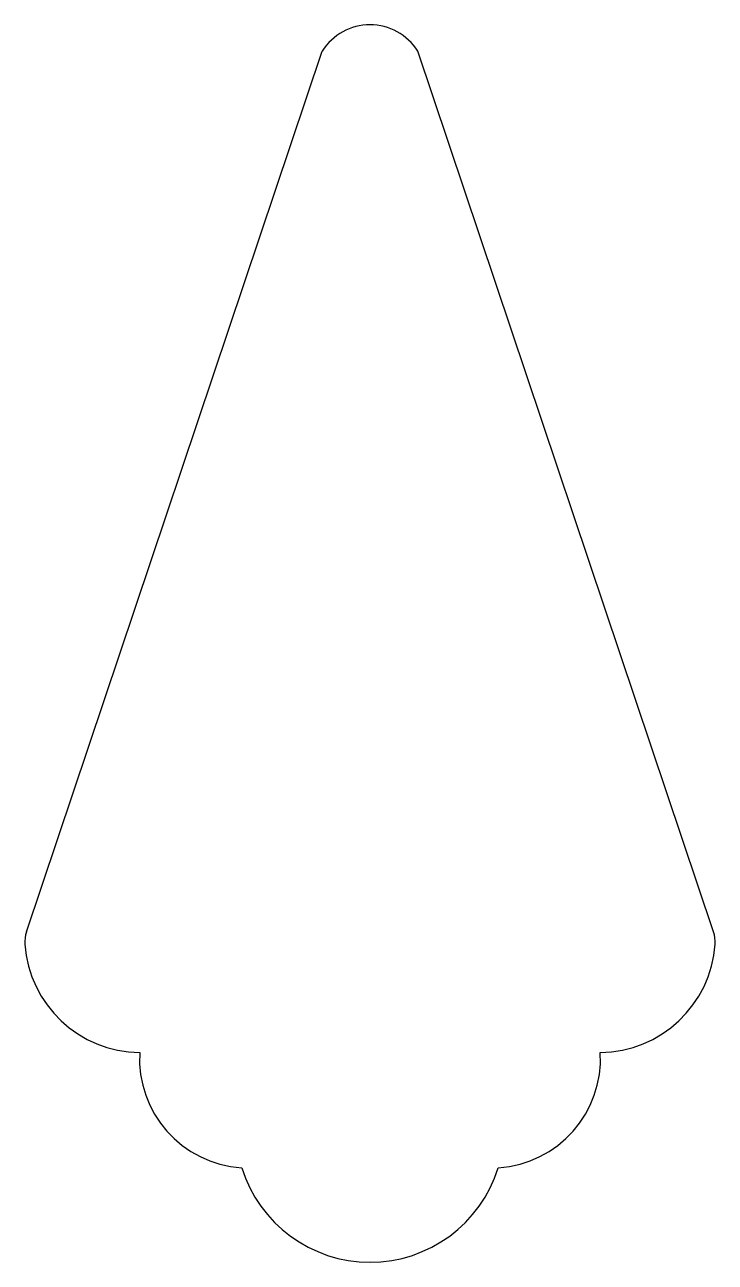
# Model space of a CAD drawing. Header units: millimetres. Extents: x 606 to 1036, y 72 to 841.
import ezdxf

# ---------------------------------------------------------------- set-up
doc = ezdxf.new("R2010")
doc.units = ezdxf.units.MM

msp = doc.modelspace()

# ---------------------------------------------------------------- linework, layer by layer
at = {"color": 7, "linetype": 'Continuous'}
for p, q in [((607.37, 277.41), (791.32, 824.73)), ((1034.58, 277.41), (850.64, 824.73))]:
    msp.add_line(p, q, dxfattribs=at)
for centre, radius, start, end in [((820.98, 806.17), 34.99, 32.04976, 147.95024), ((626.33, 271.04), 20, 161.42347, 183.94901), ((1015.62, 271.04), 20, 356.05099, 18.57653), ((678.49, 274.64), 72.28, 183.94901, 269.45367), ((963.47, 274.64), 72.28, 270.54633, 356.05099), ((745.51, 198.46), 67.83, 176.70383, 266.35971), ((896.44, 198.46), 67.83, 273.64029, 3.29617), ((820.98, 155.56), 83.53, 197.26361, 342.73639)]:
    msp.add_arc(centre, radius, start, end, dxfattribs=at)

doc.saveas('drawing.dxf')
